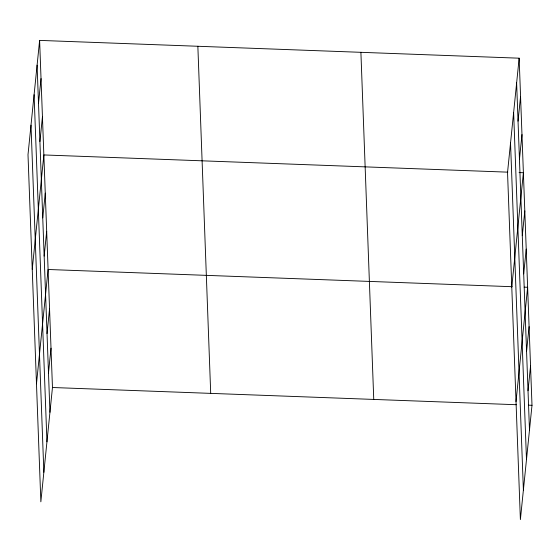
<?xml version="1.0" encoding="UTF-8"?>
<svg xmlns="http://www.w3.org/2000/svg" width="560" height="560" viewBox="0 0 560 560"><rect width="100%" height="100%" fill="white"/><g stroke="black" fill="none" stroke-linecap="round" stroke-linejoin="round"><path stroke-width="0.84" d="M39.613 40.397L28 154.7L40.852 501.809L52.465 387.506L39.613 40.397L519.148 58.191L532 405.3L520.387 519.603L507.535 172.494L519.148 58.191M38.507 103.362L41.027 78.582M39.921 141.54L42.441 116.76M32.242 269.248L43.855 154.945L507.822 172.158M42.749 217.903L45.262 193.123M44.163 256.081L46.676 231.308M36.484 383.789L48.09 269.486L512.064 286.706M47.033 333.606L49.546 308.826M48.489 372.946L51.009 348.166M518.042 121.156L520.562 96.376M519.456 159.334L521.976 134.554M511.777 287.042L523.39 172.739L519.064 172.578M522.284 235.697L524.804 210.917M523.698 273.882L526.218 249.102M516.019 401.583L527.632 287.28L524.174 287.154M526.568 351.4L529.088 326.62M528.024 390.74L530.544 365.96M52.465 387.506L516.432 404.719M528.542 405.167L532 405.3M516.628 82.971L529.48 430.073M513.632 112.518L526.484 459.62M510.538 142.954L523.39 490.056M360.899 52.325L373.751 399.427M197.855 46.27L210.707 393.379M37.093 65.177L49.945 412.279M34.09 94.717L46.942 441.826M31.003 125.16L43.855 472.262"/></g></svg>
